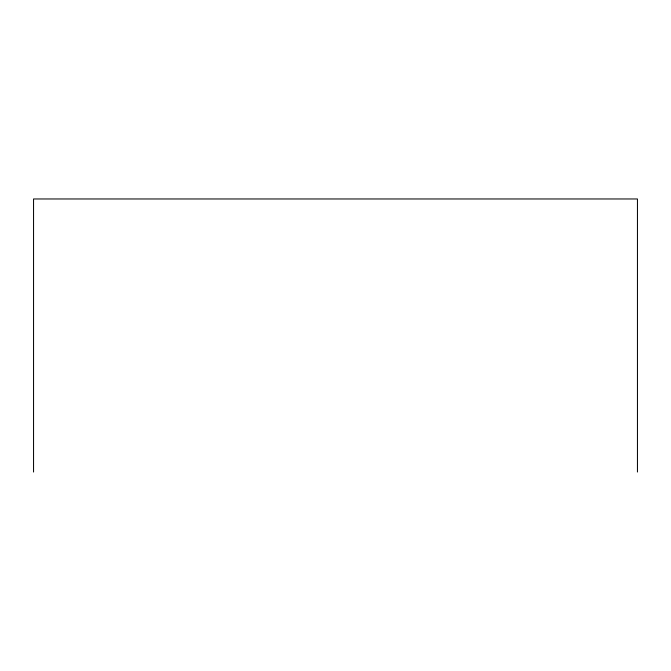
<?xml version="1.0" encoding="UTF-8"?>
<svg xmlns="http://www.w3.org/2000/svg" width="671" height="671" viewBox="0 0 671 671"><rect width="100%" height="100%" fill="white"/><g stroke="black" fill="none" stroke-linecap="round" stroke-linejoin="round"><path stroke-width="1.01" d="M637.45 472.032L637.45 198.968L33.55 198.968L33.55 472.032"/></g></svg>
